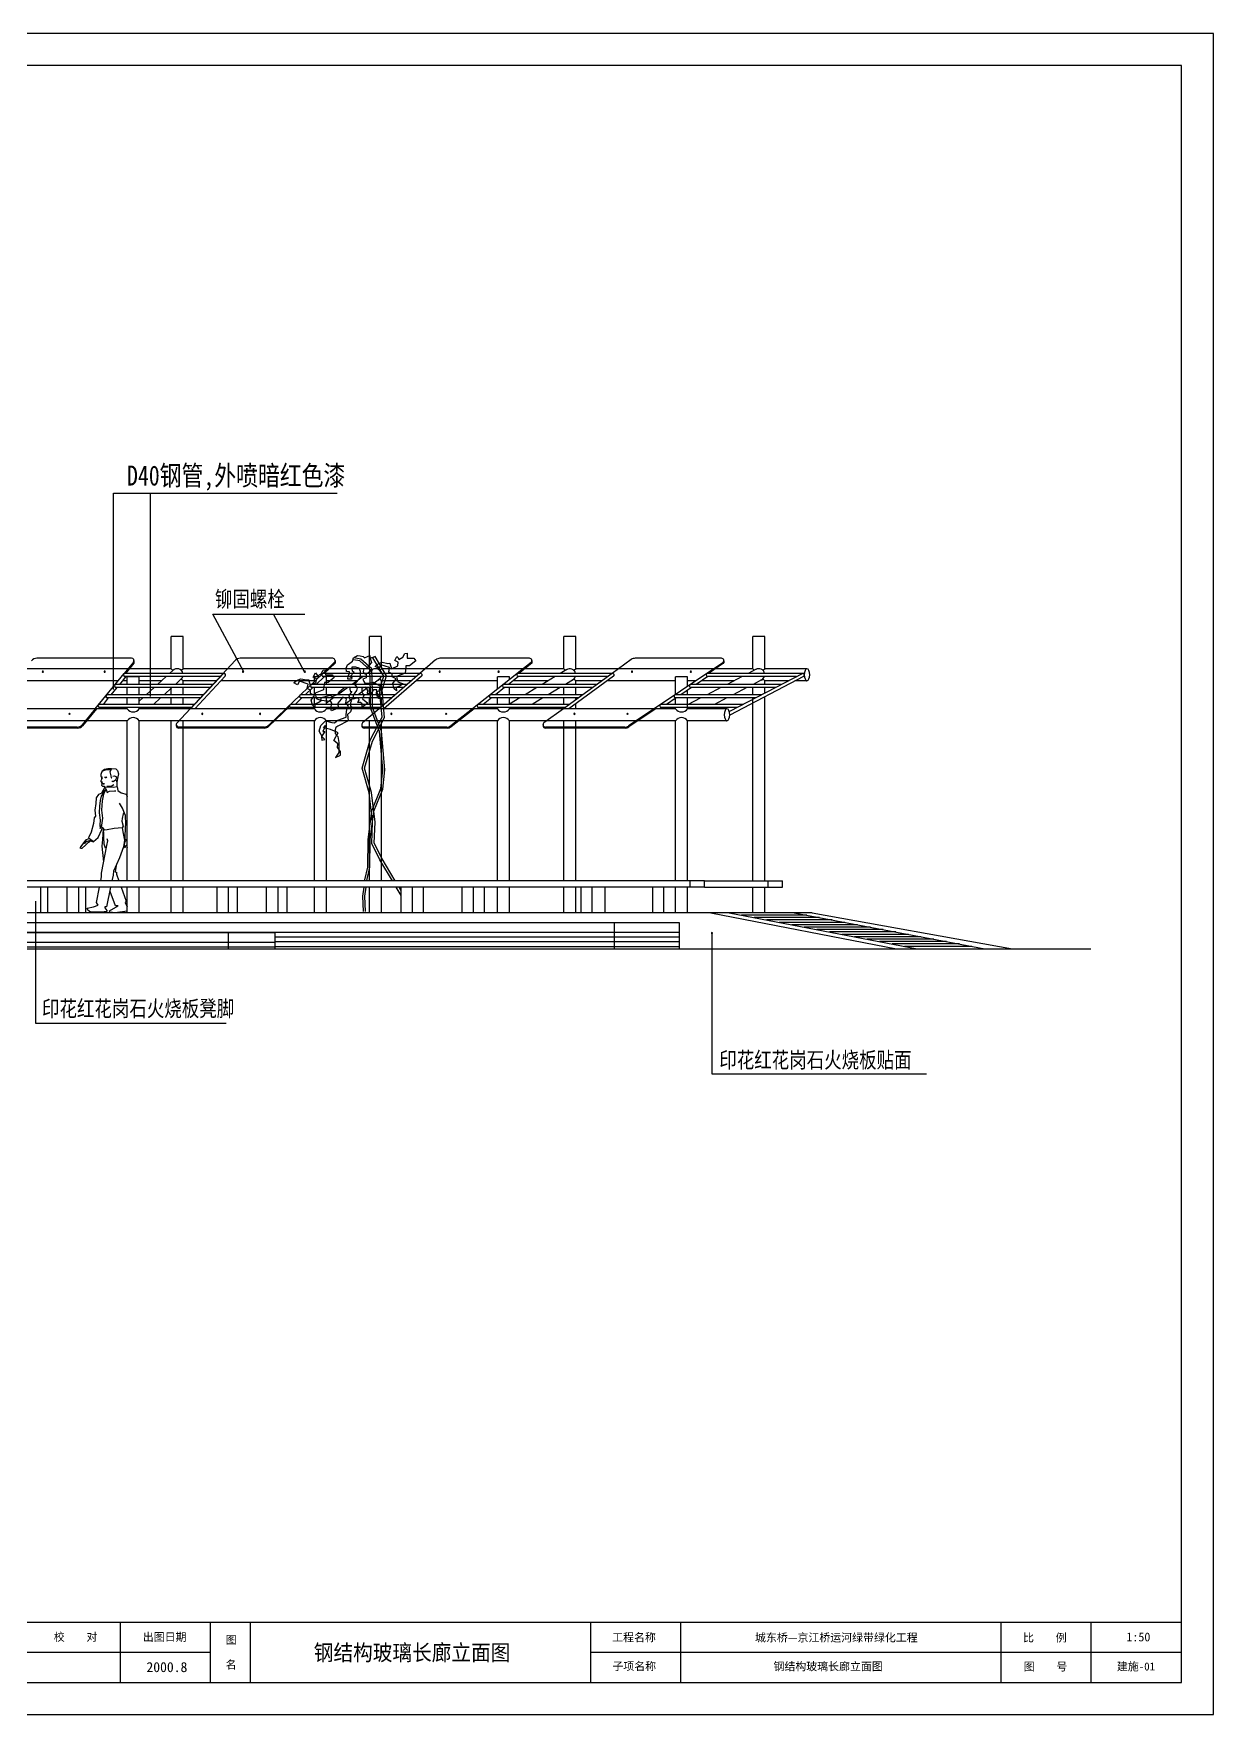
# Model space of a CAD drawing. Extents: x -1427565 to -599701, y -474674 to 219973.
# Drawn here: x -614437 to -599701, y -223892 to -202892 of the extents above; entities that cross this region are included whole.
import ezdxf

# ---------------------------------------------------------------- set-up
doc = ezdxf.new("R2010")
doc.units = 0
doc.header["$LTSCALE"] = 100
doc.header["$MEASUREMENT"] = 0
doc.layers.get('0').update_dxf_attribs({"linetype": 'CONTINUOUS'})
doc.layers.add('2D', color=7, linetype='CONTINUOUS')
doc.layers.add('INSERT', color=7, linetype='CONTINUOUS')
doc.styles.get("Standard").update_dxf_attribs({"font": 'simsun.ttf'})

msp = doc.modelspace()

# ---------------------------------------------------------------- linework, layer by layer
at = {"color": 2}
for p, q in [((-613440, -208636), (-610645, -208636)), ((-613440, -211089), (-613440, -208636)), ((-612977, -211174), (-612977, -208636)), ((-612198, -210145), (-611047, -210145)), ((-611812, -210868), (-612198, -210145)), ((-611055, -210868), (-611440, -210145)), ((-614412, -213730), (-614412, -215257)), ((-605964, -214132), (-605964, -215888)), ((-614412, -215257), (-612031, -215257)), ((-605964, -215888), (-603284, -215888))]:
    msp.add_line(p, q, dxfattribs=at)
at = {"color": 32}
for p, q in [((-612570, -210427), (-612720, -210427)), ((-612720, -210827), (-612720, -210427)), ((-612570, -210827), (-612570, -210427)), ((-610090, -210427), (-610240, -210427)), ((-610240, -210827), (-610240, -210427)), ((-610090, -210827), (-610090, -210427)), ((-607665, -210427), (-607815, -210427)), ((-607815, -210827), (-607815, -210427)), ((-607665, -210827), (-607665, -210427)), ((-605305, -210427), (-605455, -210427)), ((-605455, -210827), (-605455, -210427)), ((-605305, -210827), (-605305, -210427)), ((-612720, -210827), (-615093, -210827)), ((-610240, -210827), (-612570, -210827)), ((-607815, -210827), (-610090, -210827)), ((-607775, -210836), (-607858, -210886)), ((-605455, -210827), (-607665, -210827)), ((-605413, -210835), (-605511, -210886)), ((-604777, -210827), (-605305, -210827)), ((-613380, -210977), (-614585, -210977)), ((-613268, -210977), (-613328, -210977)), ((-612838, -210977), (-613118, -210977)), ((-612781, -210926), (-612888, -211023)), ((-612692, -210844), (-612738, -210886)), ((-612588, -210951), (-612666, -211023)), ((-612153, -210977), (-612570, -210977)), ((-612570, -211023), (-612570, -210977)), ((-610930, -210977), (-612098, -210977)), ((-610393, -210977), (-610780, -210977)), ((-610322, -210926), (-610456, -211023)), ((-610204, -210840), (-610267, -210886)), ((-610111, -210954), (-610205, -211023)), ((-609717, -210977), (-610090, -210977)), ((-610090, -211152), (-610090, -210977)), ((-608644, -210977), (-609656, -210977)), ((-608009, -210977), (-608446, -210977)), ((-607924, -210926), (-608085, -211023)), ((-607692, -210961), (-607795, -211023)), ((-607665, -211023), (-607665, -210977)), ((-607337, -210977), (-607665, -210977)), ((-606419, -210977), (-607269, -210977)), ((-606164, -210977), (-606269, -210977)), ((-605687, -210977), (-606092, -210977)), ((-605588, -210926), (-605775, -211023)), ((-605344, -210968), (-605449, -211023)), ((-605305, -211023), (-605305, -210977)), ((-605005, -210977), (-605305, -210977)), ((-604777, -210977), (-604928, -210977)), ((-613073, -211192), (-613118, -211232)), ((-612932, -211063), (-613030, -211152)), ((-612852, -211192), (-612940, -211273)), ((-612710, -211063), (-612808, -211152)), ((-612720, -211152), (-612720, -211071)), ((-612720, -211273), (-612720, -211192)), ((-612570, -211152), (-612570, -211063)), ((-612570, -211273), (-612570, -211192)), ((-610690, -211192), (-610780, -211257)), ((-610511, -211063), (-610635, -211152)), ((-610439, -211192), (-610551, -211273)), ((-610261, -211063), (-610384, -211152)), ((-610240, -211152), (-610240, -211063)), ((-610240, -211273), (-610240, -211192)), ((-610090, -211273), (-610090, -211192)), ((-608365, -211192), (-608494, -211269)), ((-608151, -211063), (-608299, -211152)), ((-608075, -211192), (-608209, -211273)), ((-607861, -211063), (-608009, -211152)), ((-607815, -211152), (-607815, -211063)), ((-607815, -211273), (-607815, -211192)), ((-607665, -211152), (-607665, -211063)), ((-607665, -211214), (-607665, -211192)), ((-606102, -211192), (-606269, -211279)), ((-605852, -211063), (-606025, -211152)), ((-605776, -211192), (-605932, -211273)), ((-605527, -211063), (-605699, -211152)), ((-605455, -211152), (-605455, -211063)), ((-605455, -213477), (-605455, -211192)), ((-605305, -211134), (-605305, -211063)), ((-605305, -213477), (-605305, -211174)), ((-612984, -211313), (-613000, -211327)), ((-612720, -211327), (-612720, -211313)), ((-612570, -211327), (-612570, -211313)), ((-610606, -211313), (-610626, -211327)), ((-610240, -211327), (-610240, -211313)), ((-608276, -211313), (-608300, -211327)), ((-607815, -211323), (-607815, -211313)), ((-607665, -211327), (-607665, -211264)), ((-606009, -211313), (-606037, -211327)), ((-612720, -213477), (-612720, -211477)), ((-612570, -213477), (-612570, -211477)), ((-610240, -213477), (-610240, -211477)), ((-610090, -213477), (-610090, -211477)), ((-607815, -213477), (-607815, -211477)), ((-607665, -213477), (-607665, -211477)), ((-612720, -213877), (-612720, -213557)), ((-612570, -213877), (-612570, -213557)), ((-610240, -213877), (-610240, -213557)), ((-610090, -213877), (-610090, -213557)), ((-607815, -213877), (-607815, -213557)), ((-607665, -213877), (-607665, -213557)), ((-605455, -213877), (-605455, -213557)), ((-605305, -213877), (-605305, -213557))]:
    msp.add_line(p, q, dxfattribs=at)
at = {"color": 5}
for p, q in [((-613214, -210697), (-614396, -210697)), ((-613190, -210746), (-613305, -210886)), ((-613184, -210757), (-613290, -210886)), ((-613184, -210725), (-613184, -210757)), ((-611915, -210722), (-612647, -211507)), ((-610701, -210697), (-611857, -210697)), ((-610681, -210749), (-610830, -210892)), ((-610671, -210757), (-610807, -210886)), ((-610671, -210726), (-610671, -210757)), ((-609415, -210716), (-609611, -210886)), ((-608242, -210697), (-609362, -210697)), ((-608223, -210751), (-608395, -210886)), ((-608212, -210757), (-608375, -210886)), ((-608212, -210726), (-608212, -210757)), ((-606972, -210712), (-607211, -210886)), ((-605846, -210697), (-606925, -210697)), ((-605829, -210752), (-606028, -210886)), ((-605820, -210760), (-606006, -210886)), ((-605816, -210727), (-605816, -210752)), ((-613666, -211327), (-613831, -211528)), ((-613651, -211327), (-613825, -211540)), ((-611286, -211327), (-611504, -211535)), ((-611240, -211300), (-611499, -211547)), ((-610122, -211327), (-610328, -211504)), ((-608956, -211327), (-609226, -211540)), ((-608936, -211327), (-609222, -211552)), ((-607820, -211327), (-608063, -211503)), ((-606685, -211327), (-607007, -211543)), ((-606663, -211327), (-607003, -211555)), ((-613893, -211557), (-614984, -211557)), ((-613887, -211569), (-614984, -211569)), ((-612655, -211525), (-612655, -211539)), ((-611559, -211557), (-612625, -211557)), ((-611554, -211569), (-612625, -211569)), ((-610338, -211523), (-610338, -211539)), ((-609276, -211557), (-610308, -211557)), ((-609271, -211569), (-610308, -211569)), ((-608074, -211520), (-608074, -211539)), ((-607052, -211557), (-608045, -211557)), ((-607048, -211569), (-608044, -211569))]:
    msp.add_line(p, q, dxfattribs=at)
at = {"color": 92}
for p, q in [((-610534, -210820), (-610518, -210779)), ((-610529, -210861), (-610534, -210820)), ((-610518, -210779), (-610488, -210759)), ((-610488, -210759), (-610452, -210733)), ((-610411, -210810), (-610462, -210810)), ((-610462, -210810), (-610462, -210830)), ((-610462, -210830), (-610457, -210856)), ((-610452, -210733), (-610442, -210692)), ((-610442, -210692), (-610391, -210662)), ((-610370, -210820), (-610411, -210810)), ((-610391, -210662), (-610360, -210667)), ((-610355, -210861), (-610370, -210820)), ((-610360, -210667), (-610319, -210677)), ((-610319, -210677), (-610304, -210692)), ((-610314, -210830), (-610319, -210861)), ((-610278, -210825), (-610314, -210830)), ((-610304, -210692), (-610268, -210677)), ((-610247, -210784), (-610278, -210825)), ((-610268, -210677), (-610237, -210662)), ((-610217, -210749), (-610247, -210784)), ((-610237, -210662), (-610237, -210697)), ((-610237, -210697), (-610172, -210676)), ((-610172, -210676), (-610232, -210702)), ((-610232, -210702), (-610217, -210749)), ((-610170, -210798), (-610134, -210767)), ((-610124, -210823), (-610170, -210798)), ((-610134, -210767), (-610083, -210747)), ((-610098, -210777), (-610124, -210823)), ((-609991, -210813), (-610098, -210777)), ((-610083, -210747), (-610011, -210762)), ((-610011, -210762), (-609986, -210757)), ((-610001, -210869), (-609991, -210813)), ((-609986, -210757), (-609965, -210828)), ((-609965, -210828), (-609889, -210793)), ((-609924, -210726), (-609899, -210675)), ((-609883, -210747), (-609924, -210726)), ((-609899, -210675), (-609883, -210690)), ((-609889, -210793), (-609883, -210747)), ((-609883, -210690), (-609873, -210711)), ((-609873, -210711), (-609827, -210685)), ((-609827, -210685), (-609802, -210639)), ((-609802, -210639), (-609771, -210634)), ((-609786, -210793), (-609791, -210844)), ((-609740, -210793), (-609786, -210793)), ((-609771, -210634), (-609771, -210696)), ((-609771, -210696), (-609689, -210696)), ((-609664, -210731), (-609740, -210793)), ((-609689, -210696), (-609664, -210731)), ((-611188, -211004), (-611152, -210973)), ((-611142, -211030), (-611188, -211004)), ((-611152, -210973), (-611101, -210953)), ((-611116, -210984), (-611142, -211030)), ((-611009, -211019), (-611116, -210984)), ((-611101, -210953), (-611030, -210968)), ((-611030, -210968), (-611004, -210963)), ((-611019, -211076), (-611009, -211019)), ((-611004, -210963), (-610984, -211035)), ((-610984, -211035), (-610907, -210999)), ((-610943, -210933), (-610917, -210881)), ((-610902, -210953), (-610943, -210933)), ((-610917, -210881), (-610902, -210897)), ((-610907, -210999), (-610902, -210953)), ((-610902, -210897), (-610892, -210917)), ((-610892, -210917), (-610846, -210892)), ((-610846, -210892), (-610820, -210846)), ((-610820, -210846), (-610789, -210841)), ((-610805, -210999), (-610810, -211050)), ((-610759, -210999), (-610805, -210999)), ((-610789, -210841), (-610789, -210902)), ((-610789, -210902), (-610707, -210902)), ((-610682, -210938), (-610759, -210999)), ((-610707, -210902), (-610682, -210938)), ((-610493, -210866), (-610529, -210861)), ((-610513, -210958), (-610508, -210917)), ((-610467, -210958), (-610513, -210958)), ((-610508, -210917), (-610493, -210887)), ((-610493, -210887), (-610493, -210866)), ((-610431, -210871), (-610488, -210927)), ((-610488, -210927), (-610462, -210938)), ((-610462, -210938), (-610467, -210958)), ((-610457, -210856), (-610431, -210871)), ((-610426, -211019), (-610355, -210938)), ((-610391, -211065), (-610426, -211019)), ((-610355, -210938), (-610355, -210861)), ((-610283, -210943), (-610324, -210958)), ((-610324, -210958), (-610314, -210989)), ((-610319, -210861), (-610309, -210887)), ((-610314, -210989), (-610298, -211009)), ((-610309, -210887), (-610283, -210897)), ((-610298, -211009), (-610242, -211004)), ((-610283, -210897), (-610283, -210943)), ((-610242, -211004), (-610191, -210994)), ((-610191, -210994), (-610150, -211019)), ((-610150, -211019), (-610104, -211045)), ((-610104, -211045), (-610114, -211101)), ((-609960, -210890), (-610001, -210869)), ((-609960, -210931), (-609960, -210890)), ((-609909, -210956), (-609960, -210931)), ((-609950, -211012), (-609909, -210956)), ((-609935, -211079), (-609950, -211012)), ((-609858, -211043), (-609909, -211064)), ((-609796, -210885), (-609904, -210926)), ((-609904, -210926), (-609889, -210992)), ((-609889, -210992), (-609822, -211018)), ((-609822, -211018), (-609858, -211043)), ((-609791, -210844), (-609796, -210885)), ((-610978, -211096), (-611019, -211076)), ((-610978, -211137), (-610978, -211096)), ((-610927, -211163), (-610978, -211137)), ((-610968, -211219), (-610927, -211163)), ((-610953, -211285), (-610968, -211219)), ((-610876, -211250), (-610927, -211270)), ((-610815, -211091), (-610922, -211132)), ((-610922, -211132), (-610907, -211198)), ((-610907, -211198), (-610840, -211224)), ((-610840, -211224), (-610876, -211250)), ((-610851, -211224), (-610840, -211188)), ((-610723, -211239), (-610851, -211224)), ((-610840, -211188), (-610728, -211158)), ((-610810, -211050), (-610815, -211091)), ((-610728, -211158), (-610707, -211173)), ((-610713, -211260), (-610723, -211239)), ((-610723, -211326), (-610713, -211260)), ((-610707, -211173), (-610631, -211147)), ((-610575, -211183), (-610636, -211260)), ((-610636, -211260), (-610631, -211321)), ((-610631, -211147), (-610626, -211122)), ((-610626, -211122), (-610590, -211091)), ((-610590, -211091), (-610549, -211060)), ((-610529, -211204), (-610575, -211183)), ((-610549, -211060), (-610493, -211055)), ((-610539, -211255), (-610529, -211204)), ((-610503, -211296), (-610539, -211255)), ((-610462, -211111), (-610498, -211163)), ((-610498, -211163), (-610493, -211204)), ((-610493, -211055), (-610483, -211106)), ((-610493, -211204), (-610467, -211229)), ((-610483, -211106), (-610462, -211111)), ((-610467, -211229), (-610477, -211255)), ((-610477, -211255), (-610477, -211290)), ((-610447, -211209), (-610442, -211158)), ((-610391, -211193), (-610447, -211209)), ((-610442, -211158), (-610401, -211101)), ((-610401, -211101), (-610391, -211065)), ((-610370, -211214), (-610391, -211193)), ((-610385, -211250), (-610370, -211214)), ((-610355, -211250), (-610385, -211250)), ((-610334, -211265), (-610355, -211250)), ((-610288, -211060), (-610339, -211071)), ((-610339, -211071), (-610339, -211117)), ((-610339, -211117), (-610324, -211142)), ((-610263, -211260), (-610334, -211306)), ((-610314, -211163), (-610329, -211204)), ((-610329, -211204), (-610263, -211260)), ((-610324, -211142), (-610314, -211163)), ((-610263, -211101), (-610288, -211060)), ((-610268, -211137), (-610263, -211101)), ((-610201, -211158), (-610268, -211137)), ((-610191, -211091), (-610227, -211142)), ((-610227, -211142), (-610201, -211158)), ((-610150, -211091), (-610191, -211091)), ((-610155, -211142), (-610150, -211091)), ((-610114, -211101), (-610155, -211122)), ((-610155, -211122), (-610130, -211163)), ((-610140, -211173), (-610155, -211142)), ((-610125, -211198), (-610140, -211173)), ((-610130, -211163), (-610114, -211198)), ((-610114, -211198), (-610125, -211198)), ((-609904, -211105), (-609935, -211079)), ((-609909, -211064), (-609904, -211105)), ((-610922, -211311), (-610953, -211285)), ((-610927, -211270), (-610922, -211311)), ((-610718, -211352), (-610723, -211326)), ((-610631, -211321), (-610718, -211352)), ((-610677, -211505), (-610636, -211469)), ((-610636, -211469), (-610534, -211434)), ((-610534, -211398), (-610523, -211336)), ((-610534, -211434), (-610534, -211398)), ((-610523, -211336), (-610503, -211296)), ((-610477, -211367), (-610518, -211398)), ((-610518, -211398), (-610513, -211439)), ((-610513, -211439), (-610508, -211480)), ((-610477, -211290), (-610457, -211306)), ((-610457, -211306), (-610477, -211367)), ((-610334, -211321), (-610334, -211265)), ((-610334, -211306), (-610334, -211321)), ((-610871, -211607), (-610851, -211536)), ((-610830, -211684), (-610871, -211607)), ((-610851, -211536), (-610789, -211480)), ((-610800, -211613), (-610840, -211674)), ((-610840, -211674), (-610835, -211720)), ((-610789, -211536), (-610825, -211613)), ((-610825, -211613), (-610800, -211613)), ((-610815, -211567), (-610789, -211536)), ((-610728, -211587), (-610815, -211567)), ((-610789, -211480), (-610713, -211500)), ((-610656, -211618), (-610728, -211587)), ((-610713, -211500), (-610677, -211505)), ((-610687, -211725), (-610656, -211669)), ((-610661, -211561), (-610672, -211592)), ((-610672, -211592), (-610672, -211613)), ((-610672, -211613), (-610672, -211628)), ((-610672, -211628), (-610672, -211638)), ((-610672, -211638), (-610636, -211674)), ((-610636, -211546), (-610661, -211561)), ((-610631, -211628), (-610656, -211618)), ((-610656, -211669), (-610631, -211628)), ((-610508, -211480), (-610636, -211546)), ((-610636, -211674), (-610626, -211751)), ((-610835, -211720), (-610800, -211710)), ((-610800, -211710), (-610830, -211684)), ((-610636, -211766), (-610687, -211725)), ((-610626, -211873), (-610667, -211935)), ((-610641, -211812), (-610636, -211766)), ((-610605, -211863), (-610641, -211812)), ((-610626, -211751), (-610626, -211873)), ((-610605, -211909), (-610605, -211863)), ((-610667, -211935), (-610605, -211909))]:
    msp.add_line(p, q, dxfattribs=at)
at = {"color": 9}
for p, q in [((-610363, -210731), (-610443, -210715)), ((-610351, -210708), (-610438, -210691)), ((-610238, -210841), (-610363, -210731)), ((-610213, -210829), (-610351, -210708)), ((-610205, -211114), (-610213, -210829)), ((-610063, -210919), (-610198, -210691)), ((-610030, -210916), (-610172, -210676)), ((-610230, -211114), (-610238, -210841)), ((-610115, -211087), (-610063, -210919)), ((-610085, -211090), (-610030, -210916)), ((-610230, -211317), (-610230, -211114)), ((-610205, -211313), (-610205, -211114)), ((-610083, -211432), (-610115, -211087)), ((-610052, -211438), (-610085, -211090)), ((-610233, -211721), (-610083, -211432)), ((-610117, -211612), (-610230, -211317)), ((-610092, -211606), (-610205, -211313)), ((-610205, -211732), (-610052, -211438)), ((-610074, -212090), (-610117, -211612)), ((-610049, -212090), (-610092, -211606)), ((-610334, -212070), (-610233, -211721)), ((-610303, -212070), (-610205, -211732)), ((-610245, -212380), (-610334, -212070)), ((-610216, -212375), (-610303, -212070)), ((-610100, -212325), (-610074, -212090)), ((-610075, -212332), (-610049, -212090)), ((-610202, -212746), (-610245, -212380)), ((-610172, -212745), (-610216, -212375)), ((-610212, -212602), (-610100, -212325)), ((-610187, -212608), (-610075, -212332)), ((-610256, -212960), (-610212, -212602)), ((-610231, -212962), (-610187, -212608)), ((-610213, -213013), (-610202, -212746)), ((-610183, -213006), (-610172, -212745)), ((-610264, -213305), (-610256, -212960)), ((-610239, -213308), (-610231, -212962)), ((-610111, -213216), (-610213, -213013)), ((-610085, -213202), (-610183, -213006)), ((-610298, -213467), (-610264, -213305)), ((-610274, -213472), (-610239, -213308)), ((-609955, -213477), (-610111, -213216)), ((-609920, -213477), (-610085, -213202)), ((-614017, -213877), (-614017, -213557)), ((-613871, -213877), (-613871, -213557)), ((-613784, -213877), (-613784, -213557)), ((-611527, -213877), (-611527, -213557)), ((-611383, -213877), (-611383, -213557)), ((-611270, -213877), (-611270, -213557)), ((-610325, -213669), (-610310, -213557)), ((-610300, -213477), (-610298, -213467)), ((-610300, -213670), (-610285, -213557)), ((-610274, -213477), (-610274, -213472)), ((-609844, -213662), (-609907, -213557)), ((-609844, -213603), (-609872, -213557)), ((-609084, -213877), (-609084, -213557)), ((-608943, -213877), (-608943, -213557)), ((-608805, -213877), (-608805, -213557)), ((-606701, -213877), (-606701, -213557)), ((-606564, -213877), (-606564, -213557)), ((-606059, -213477), (-605083, -213477)), ((-606059, -213557), (-605083, -213557)), ((-605260, -213557), (-605260, -213477)), ((-605083, -213557), (-605083, -213477)), ((-610316, -213861), (-610325, -213669)), ((-610291, -213860), (-610300, -213670))]:
    msp.add_line(p, q, dxfattribs=at)
at = {"color": 7}
for p, q in [((-613666, -211327), (-613305, -210886)), ((-612195, -211023), (-613409, -211023)), ((-613286, -210926), (-613365, -211023)), ((-612105, -210926), (-613299, -210926)), ((-612059, -210886), (-613297, -210886)), ((-612067, -210886), (-612479, -211327)), ((-612044, -210919), (-612425, -211327)), ((-610824, -210886), (-611286, -211327)), ((-609770, -211023), (-610967, -211023)), ((-610809, -210927), (-610909, -211023)), ((-609657, -210926), (-610819, -210926)), ((-609603, -210886), (-610818, -210886)), ((-609611, -210886), (-610122, -211327)), ((-609590, -210921), (-610061, -211327)), ((-608400, -210890), (-608956, -211327)), ((-607400, -211023), (-608569, -211023)), ((-608381, -210926), (-608504, -211023)), ((-607205, -210886), (-608388, -210886)), ((-607266, -210926), (-608381, -210926)), ((-607211, -210886), (-607820, -211327)), ((-607193, -210922), (-607752, -211327)), ((-606028, -210886), (-606685, -211327)), ((-605092, -211023), (-606227, -211023)), ((-606016, -210926), (-606160, -211023)), ((-604830, -210886), (-606028, -210886)), ((-604907, -210926), (-606016, -210926)), ((-604830, -210886), (-605746, -211364)), ((-604820, -210926), (-605742, -211407)), ((-613504, -211192), (-613570, -211273)), ((-612353, -211192), (-613517, -211192)), ((-612316, -211152), (-613515, -211152)), ((-613398, -211063), (-613471, -211152)), ((-612233, -211063), (-613411, -211063)), ((-611087, -211192), (-611171, -211273)), ((-609919, -211152), (-611103, -211152)), ((-609966, -211192), (-611103, -211192)), ((-610951, -211063), (-611045, -211152)), ((-609816, -211063), (-610967, -211063)), ((-608719, -211192), (-608822, -211273)), ((-607578, -211152), (-608733, -211152)), ((-607634, -211192), (-608733, -211192)), ((-608555, -211063), (-608668, -211152)), ((-607455, -211063), (-608569, -211063)), ((-606412, -211192), (-606532, -211273)), ((-605339, -211152), (-606424, -211152)), ((-605416, -211192), (-606424, -211192)), ((-606220, -211063), (-606352, -211152)), ((-605169, -211063), (-606220, -211063)), ((-612466, -211313), (-613616, -211313)), ((-613603, -211313), (-613615, -211327)), ((-612429, -211273), (-613614, -211273)), ((-611213, -211313), (-611228, -211327)), ((-610059, -211273), (-611224, -211273)), ((-610106, -211313), (-611224, -211313)), ((-608873, -211313), (-608891, -211327)), ((-607745, -211273), (-608886, -211273)), ((-607800, -211313), (-608886, -211313)), ((-606592, -211313), (-606613, -211327)), ((-605571, -211273), (-606604, -211273)), ((-605647, -211313), (-606604, -211313)), ((-606059, -213477), (-620815, -213477)), ((-606059, -213557), (-620815, -213557)), ((-614347, -213877), (-614347, -213557)), ((-614261, -213877), (-614261, -213557)), ((-612146, -213877), (-612146, -213557)), ((-612002, -213877), (-612002, -213557)), ((-611890, -213877), (-611890, -213557)), ((-609844, -213877), (-609844, -213557)), ((-609703, -213877), (-609703, -213557)), ((-609565, -213877), (-609565, -213557)), ((-607598, -213877), (-607598, -213557)), ((-607461, -213877), (-607461, -213557)), ((-607298, -213877), (-607298, -213557)), ((-606237, -213557), (-606237, -213477)), ((-606059, -213557), (-606059, -213477)), ((-604711, -213877), (-622213, -213877)), ((-605977, -213877), (-603658, -214327)), ((-604711, -213877), (-602211, -214327)), ((-606368, -214002), (-621076, -214002)), ((-611419, -214127), (-621076, -214127)), ((-612003, -214327), (-612003, -214127)), ((-611419, -214327), (-611419, -214127)), ((-607183, -214327), (-607183, -214002)), ((-606368, -214327), (-606368, -214002))]:
    msp.add_line(p, q, dxfattribs=at)
at = {"color": 1}
for p, q in [((-613268, -211023), (-613268, -210927)), ((-613118, -210927), (-613268, -210927)), ((-613118, -211023), (-613118, -210927)), ((-610930, -210987), (-610930, -210927)), ((-610867, -210927), (-610930, -210927)), ((-610780, -210927), (-610809, -210927)), ((-610780, -211023), (-610780, -210927)), ((-608644, -211082), (-608644, -210927)), ((-608494, -210927), (-608644, -210927)), ((-608494, -210964), (-608494, -210927)), ((-608494, -211023), (-608494, -211015)), ((-606419, -211149), (-606419, -210927)), ((-606269, -210927), (-606419, -210927)), ((-606269, -211048), (-606269, -210927)), ((-613268, -211152), (-613268, -211063)), ((-613268, -211273), (-613268, -211192)), ((-613118, -211152), (-613118, -211063)), ((-613118, -211273), (-613118, -211192)), ((-610930, -211152), (-610930, -211063)), ((-610930, -211273), (-610930, -211192)), ((-610780, -211152), (-610780, -211063)), ((-610780, -211273), (-610780, -211192)), ((-608644, -211152), (-608644, -211133)), ((-608644, -211273), (-608644, -211192)), ((-608494, -211152), (-608494, -211063)), ((-608494, -211273), (-608494, -211192)), ((-606419, -211273), (-606419, -211197)), ((-606269, -211152), (-606269, -211096)), ((-606269, -211327), (-606269, -211192)), ((-613268, -211327), (-615496, -211327)), ((-613268, -211327), (-613268, -211313)), ((-613118, -211327), (-613118, -211313)), ((-610930, -211327), (-613118, -211327)), ((-610930, -211327), (-610930, -211313)), ((-610780, -211327), (-610780, -211313)), ((-608644, -211327), (-610780, -211327)), ((-608644, -211327), (-608644, -211313)), ((-608494, -211327), (-608494, -211313)), ((-606419, -211327), (-608494, -211327)), ((-606419, -211327), (-606419, -211313)), ((-605776, -211327), (-606269, -211327)), ((-613268, -211477), (-615496, -211477)), ((-613268, -213477), (-613268, -211477)), ((-613118, -213477), (-613118, -211477)), ((-610930, -211477), (-613118, -211477)), ((-610930, -213477), (-610930, -211477)), ((-608644, -211477), (-610780, -211477)), ((-610780, -213477), (-610780, -211477)), ((-608644, -213477), (-608644, -211477)), ((-606419, -211477), (-608494, -211477)), ((-608494, -213477), (-608494, -211477)), ((-606419, -213477), (-606419, -211477)), ((-605776, -211477), (-606269, -211477)), ((-606269, -213477), (-606269, -211477)), ((-613268, -213877), (-613268, -213557)), ((-613118, -213877), (-613118, -213557)), ((-610930, -213877), (-610930, -213557)), ((-610780, -213877), (-610780, -213557)), ((-608644, -213877), (-608644, -213557)), ((-608494, -213877), (-608494, -213557)), ((-606419, -213877), (-606419, -213557)), ((-606269, -213877), (-606269, -213557))]:
    msp.add_line(p, q, dxfattribs=at)
at = {"color": 8}
for p, q in [((-605751, -213877), (-603400, -214327)), ((-604779, -213907), (-605595, -213907)), ((-604620, -213937), (-605438, -213937)), ((-604461, -213967), (-605281, -213967)), ((-604937, -213877), (-602557, -214327)), ((-604303, -213997), (-605124, -213997)), ((-604144, -214027), (-604967, -214027)), ((-603985, -214057), (-604811, -214057)), ((-603827, -214087), (-604654, -214087)), ((-603668, -214117), (-604497, -214117)), ((-603509, -214147), (-604340, -214147)), ((-603351, -214177), (-604184, -214177)), ((-603192, -214207), (-604027, -214207)), ((-603033, -214237), (-603870, -214237)), ((-602874, -214267), (-603713, -214267)), ((-602716, -214297), (-603557, -214297))]:
    msp.add_line(p, q, dxfattribs=at)
at = {"color": 251}
for p, q in [((-606368, -214122), (-621076, -214122)), ((-606368, -214182), (-611419, -214182)), ((-611419, -214247), (-621076, -214247)), ((-611419, -214307), (-621076, -214307)), ((-606368, -214242), (-611419, -214242)), ((-606368, -214302), (-611419, -214302))]:
    msp.add_line(p, q, dxfattribs=at)
at = {"color": 4}
msp.add_line((-643615, -214327), (-601232, -214327), dxfattribs=at)
at = {"color": 5}
for centre, radius, start, end in [((-614396, -210777), 80, 90, 144.8961), ((-613214, -210727), 30, 320.6731, 90), ((-611857, -210777), 80, 90, 136.983), ((-610701, -210727), 30, 313.6728, 90), ((-609362, -210777), 80, 90, 130.788), ((-608242, -210727), 30, 308.1984, 90), ((-606925, -210777), 80, 90, 125.9348), ((-605846, -210727), 30, 303.8938, 90), ((-605826, -210752), 10, 303.8938, 0), ((-613893, -211477), 80, 270, 320.6731), ((-613887, -211489), 80, 270, 320.6731), ((-612625, -211527), 30, 136.983, 270), ((-612625, -211539), 30, 180, 270), ((-611559, -211477), 80, 270, 313.6728), ((-611554, -211489), 80, 270, 313.6728), ((-610308, -211527), 30, 130.788, 270), ((-610308, -211539), 30, 180, 270), ((-609276, -211477), 80, 270, 308.1984), ((-609271, -211489), 80, 270, 308.1984), ((-608045, -211527), 30, 125.9348, 270), ((-608044, -211539), 30, 180, 270), ((-607052, -211477), 80, 270, 303.8938), ((-607048, -211489), 80, 270, 303.8938)]:
    msp.add_arc(centre, radius, start, end, dxfattribs=at)
at = {"color": 32}
for centre, radius, start, end in [((-612645, -210777), 90.1, 213.6805, 233.5425), ((-612645, -210902), 75, 12.6784, 135.6918), ((-612645, -210777), 90.1, 306.463, 326.3195), ((-610165, -210777), 90.1, 213.6805, 233.537), ((-610165, -210902), 75, 12.6784, 138.2645), ((-610165, -210777), 90.1, 306.463, 326.3195), ((-607740, -210777), 90.1, 213.6805, 233.537), ((-607740, -210902), 75, 12.6784, 123.8756), ((-607740, -210777), 90.1, 306.463, 326.3195), ((-605380, -210777), 90.1, 213.6805, 230.9357), ((-605380, -210902), 75, 12.6784, 118.9532), ((-605380, -210777), 90.1, 306.463, 326.3195), ((-612645, -210902), 75, 305.9595, 341.7083), ((-612645, -211027), 90.1, 33.6805, 53.537), ((-610165, -210902), 75, 295.8286, 341.7083), ((-610165, -211027), 90.1, 33.6805, 53.537), ((-607740, -210902), 75, 292.3823, 341.7083), ((-607740, -211027), 90.1, 33.6805, 53.537), ((-605380, -210902), 75, 296.6379, 341.7083), ((-605380, -211027), 90.1, 33.6805, 53.537)]:
    msp.add_arc(centre, radius, start, end, dxfattribs=at)
at = {"color": 2}
for centre, start, end in [((-614322, -210865), 0, 180), ((-614322, -210865), 180, 0), ((-613550, -210865), 0, 180), ((-613550, -210865), 180, 0), ((-611822, -210865), 0, 180), ((-611822, -210865), 180, 0), ((-611049, -210865), 0, 180), ((-611049, -210865), 180, 0), ((-609365, -210865), 0, 180), ((-609365, -210865), 180, 0), ((-608629, -210865), 0, 180), ((-608629, -210865), 180, 0), ((-606963, -210865), 0, 180), ((-606963, -210865), 180, 0), ((-606228, -210865), 0, 180), ((-606228, -210865), 180, 0), ((-613988, -211391), 0, 180), ((-613988, -211391), 180, 0), ((-612330, -211391), 0, 180), ((-612330, -211391), 180, 0), ((-611609, -211391), 0, 180), ((-611609, -211391), 180, 0), ((-609968, -211391), 0, 180), ((-609968, -211391), 180, 0), ((-609283, -211391), 0, 180), ((-609283, -211391), 180, 0), ((-607682, -211391), 0, 180), ((-607682, -211391), 180, 0), ((-607018, -211391), 0, 180), ((-607018, -211391), 180, 0), ((-605964, -214132), 0, 180), ((-605964, -214132), 180, 0)]:
    msp.add_arc(centre, 7.5, start, end, dxfattribs=at)
at = {"color": 7}
for centre, radius, start, end in [((-613407, -211043), 20.2, 94.9273, 258.5028), ((-613295, -210906), 20.2, 94.9273, 258.5028), ((-612059, -210906), 20, 316.983, 90), ((-610959, -211043), 20.2, 96.9969, 261.0528), ((-610816, -210906), 20.2, 96.9969, 261.0528), ((-609603, -210906), 20, 310.788, 90), ((-608561, -211043), 20, 90, 270), ((-608381, -210906), 20, 90, 270), ((-608388, -210906), 20, 90, 128.1984), ((-607204, -210906), 19.9, 305.1294, 90.8054), ((-606224, -211043), 20.3, 98.0343, 281.7746), ((-606016, -210906), 20, 90, 270), ((-604832, -210907), 21.9, 303.8228, 83.5208), ((-613513, -211172), 20.2, 94.9273, 258.5028), ((-611097, -211172), 20.2, 96.9969, 261.0528), ((-608725, -211172), 20, 90, 270), ((-606417, -211172), 20.3, 98.0343, 281.7746), ((-613612, -211293), 20.2, 94.9273, 258.5028), ((-611221, -211293), 20.2, 96.9969, 261.0528), ((-608878, -211293), 20, 90, 270), ((-606597, -211292), 20.3, 98.0343, 281.7746)]:
    msp.add_arc(centre, radius, start, end, dxfattribs=at)
at = {"color": 1}
for centre, start, end in [((-613193, -211277), 213.6805, 326.3195), ((-613193, -211527), 33.6805, 146.3195), ((-610855, -211277), 213.6805, 326.3195), ((-610855, -211527), 33.6805, 146.3195), ((-608569, -211277), 213.6805, 326.3195), ((-608569, -211527), 33.6805, 146.3195), ((-606344, -211277), 213.6805, 326.3195), ((-606344, -211527), 33.6805, 146.3195)]:
    msp.add_arc(centre, 90.1, start, end, dxfattribs=at)
at = {"color": 32, "extrusion": (0, 0, -1)}
msp.add_ellipse((-604777, -210902), major_axis=(0, 75), ratio=0.454072, dxfattribs=at)
at = {"color": 1, "extrusion": (0, 0, -1)}
msp.add_ellipse((-605776, -211402), major_axis=(0, 75), ratio=0.454072, dxfattribs=at)
at = {"layer": '2D', "color": 9, "linetype": 'BYBLOCK'}
for p, q in [((-613577, -212101), (-613551, -212084)), ((-613572, -212103), (-613539, -212090)), ((-613551, -212084), (-613510, -212075)), ((-613539, -212090), (-613469, -212085)), ((-613510, -212075), (-613463, -212075)), ((-613469, -212085), (-613484, -212118)), ((-613463, -212075), (-613411, -212080)), ((-613411, -212080), (-613387, -212101)), ((-613598, -212234), (-613577, -212189)), ((-613589, -212241), (-613598, -212234)), ((-613593, -212172), (-613591, -212146)), ((-613585, -212189), (-613593, -212172)), ((-613591, -212146), (-613577, -212101)), ((-613581, -212265), (-613589, -212241)), ((-613586, -212205), (-613585, -212189)), ((-613586, -212286), (-613581, -212265)), ((-613572, -212300), (-613586, -212286)), ((-613585, -212239), (-613575, -212243)), ((-613577, -212189), (-613584, -212177)), ((-613572, -212262), (-613553, -212265)), ((-613551, -212300), (-613572, -212300)), ((-613553, -212265), (-613570, -212267)), ((-613570, -212267), (-613560, -212267)), ((-613551, -212182), (-613522, -212184)), ((-613541, -212312), (-613551, -212300)), ((-613522, -212184), (-613539, -212193)), ((-613534, -212310), (-613539, -212310)), ((-613491, -212307), (-613534, -212310)), ((-613524, -212293), (-613468, -212293)), ((-613434, -212310), (-613491, -212307)), ((-613484, -212118), (-613475, -212151)), ((-613475, -212151), (-613472, -212167)), ((-613472, -212167), (-613470, -212191)), ((-613470, -212191), (-613463, -212189)), ((-613468, -212293), (-613434, -212276)), ((-613463, -212189), (-613460, -212182)), ((-613451, -212238), (-613460, -212229)), ((-613444, -212241), (-613451, -212238)), ((-613446, -212172), (-613425, -212165)), ((-613427, -212227), (-613444, -212241)), ((-613399, -212302), (-613434, -212310)), ((-613411, -212210), (-613427, -212227)), ((-613425, -212165), (-613403, -212179)), ((-613403, -212179), (-613411, -212210)), ((-613406, -212219), (-613401, -212241)), ((-613389, -212201), (-613399, -212248)), ((-613399, -212248), (-613399, -212302)), ((-613394, -212302), (-613384, -212350)), ((-613377, -212141), (-613389, -212201)), ((-613387, -212101), (-613377, -212141)), ((-613660, -212511), (-613672, -212594)), ((-613655, -212440), (-613660, -212511)), ((-613626, -212400), (-613655, -212440)), ((-613586, -212383), (-613626, -212400)), ((-613605, -212473), (-613615, -212544)), ((-613591, -212419), (-613605, -212473)), ((-613553, -212358), (-613591, -212419)), ((-613551, -212317), (-613586, -212376)), ((-613586, -212376), (-613553, -212357)), ((-613584, -212596), (-613577, -212480)), ((-613577, -212480), (-613558, -212393)), ((-613558, -212393), (-613548, -212361)), ((-613553, -212357), (-613555, -212336)), ((-613548, -212361), (-613541, -212357)), ((-613541, -212357), (-613529, -212338)), ((-613529, -212338), (-613533, -212322)), ((-613529, -212338), (-613520, -212374)), ((-613520, -212374), (-613489, -212357)), ((-613489, -212357), (-613427, -212352)), ((-613427, -212352), (-613411, -212352)), ((-613384, -212350), (-613344, -212378)), ((-613328, -212568), (-613363, -212509)), ((-613344, -212378), (-613282, -212397)), ((-613282, -212397), (-613268, -212423)), ((-613681, -212689), (-613688, -212760)), ((-613664, -212670), (-613681, -212689)), ((-613672, -212594), (-613664, -212670)), ((-613615, -212544), (-613619, -212630)), ((-613619, -212630), (-613605, -212720)), ((-613605, -212720), (-613610, -212779)), ((-613574, -212696), (-613584, -212596)), ((-613579, -212753), (-613574, -212696)), ((-613330, -212698), (-613335, -212734)), ((-613320, -212641), (-613330, -212698)), ((-613309, -212613), (-613328, -212568)), ((-613309, -212622), (-613320, -212641)), ((-613290, -212663), (-613309, -212613)), ((-613290, -212684), (-613290, -212663)), ((-613285, -212750), (-613290, -212684)), ((-613717, -212869), (-613752, -212942)), ((-613688, -212760), (-613717, -212869)), ((-613688, -212985), (-613631, -212935)), ((-613631, -212935), (-613586, -212836)), ((-613610, -212779), (-613607, -212822)), ((-613607, -212822), (-613584, -212777)), ((-613589, -212807), (-613579, -212753)), ((-613567, -212819), (-613589, -212807)), ((-613586, -212836), (-613579, -212817)), ((-613568, -212834), (-613576, -212962)), ((-613546, -212843), (-613567, -212819)), ((-613559, -212932), (-613559, -212867)), ((-613554, -213019), (-613559, -212932)), ((-613520, -212841), (-613546, -212843)), ((-613432, -212824), (-613520, -212841)), ((-613332, -212817), (-613432, -212824)), ((-613335, -212734), (-613320, -212796)), ((-613320, -212796), (-613332, -212817)), ((-613331, -212815), (-613320, -212886)), ((-613320, -212886), (-613301, -212968)), ((-613294, -212912), (-613285, -212750)), ((-613294, -212966), (-613294, -212912)), ((-613848, -213047), (-613858, -213064)), ((-613858, -213064), (-613848, -213071)), ((-613788, -212969), (-613848, -213047)), ((-613848, -213071), (-613831, -213068)), ((-613831, -213068), (-613790, -213032)), ((-613812, -213016), (-613821, -213016)), ((-613798, -213006), (-613812, -213016)), ((-613781, -212987), (-613798, -213006)), ((-613790, -213032), (-613757, -212998)), ((-613753, -212954), (-613788, -212969)), ((-613767, -212987), (-613781, -212987)), ((-613744, -212978), (-613767, -212987)), ((-613757, -212998), (-613738, -212992)), ((-613747, -212948), (-613753, -212954)), ((-613752, -212942), (-613738, -212950)), ((-613738, -212950), (-613688, -212985)), ((-613738, -212992), (-613722, -212969)), ((-613731, -212976), (-613685, -212992)), ((-613722, -212969), (-613719, -212962)), ((-613587, -213381), (-613524, -213036)), ((-613576, -212962), (-613584, -213044)), ((-613584, -213044), (-613562, -213240)), ((-613538, -213071), (-613554, -213019)), ((-613524, -213036), (-613508, -212978)), ((-613508, -212978), (-613519, -212951)), ((-613314, -213052), (-613366, -213191)), ((-613301, -212968), (-613314, -213052)), ((-613301, -212996), (-613305, -213033)), ((-613305, -213033), (-613304, -213053)), ((-613304, -213053), (-613294, -213061)), ((-613288, -212979), (-613301, -212996)), ((-613268, -212961), (-613294, -212966)), ((-613294, -213061), (-613285, -213031)), ((-613283, -212966), (-613288, -212979)), ((-613285, -213031), (-613276, -213037)), ((-613276, -213037), (-613268, -213067)), ((-613440, -213357), (-613445, -213406)), ((-613366, -213191), (-613440, -213357)), ((-613404, -213291), (-613420, -213365)), ((-613652, -213749), (-613613, -213557)), ((-613597, -213477), (-613587, -213425)), ((-613587, -213425), (-613587, -213381)), ((-613476, -213557), (-613527, -213801)), ((-613445, -213406), (-613460, -213477)), ((-613420, -213365), (-613401, -213370)), ((-613401, -213370), (-613401, -213395)), ((-613401, -213395), (-613372, -213477)), ((-613343, -213557), (-613281, -213730)), ((-613638, -213771), (-613652, -213749)), ((-613630, -213782), (-613638, -213771)), ((-613412, -213790), (-613480, -213610)), ((-613281, -213730), (-613295, -213749)), ((-613295, -213749), (-613268, -213803)), ((-613769, -213819), (-613690, -213803)), ((-613758, -213846), (-613769, -213819)), ((-613725, -213870), (-613758, -213846)), ((-613589, -213871), (-613725, -213870)), ((-613690, -213803), (-613630, -213782)), ((-613524, -213860), (-613589, -213871)), ((-613527, -213801), (-613546, -213801)), ((-613546, -213801), (-613546, -213814)), ((-613546, -213814), (-613524, -213847)), ((-613524, -213847), (-613524, -213860)), ((-613489, -213852), (-613380, -213792)), ((-613486, -213871), (-613489, -213852)), ((-613420, -213877), (-613486, -213871)), ((-613268, -213858), (-613420, -213877)), ((-613380, -213792), (-613412, -213790))]:
    msp.add_line(p, q, dxfattribs=at)
at = {"layer": 'INSERT', "color": 2}
for p, q in [((-599701, -202892, -457), (-645449, -202892, -457)), ((-599701, -223892, -457), (-599701, -202892, -457)), ((-645449, -223892, -457), (-599701, -223892, -457))]:
    msp.add_line(p, q, dxfattribs=at)
at = {"layer": 'INSERT', "color": 4}
for p, q in [((-600101, -203292, -457), (-645049, -203292, -457)), ((-600101, -223492, -457), (-600101, -203292, -457)), ((-628301, -222742, -457), (-600101, -222742, -457)), ((-645049, -223492, -457), (-600101, -223492, -457))]:
    msp.add_line(p, q, dxfattribs=at)
at = {"layer": 'INSERT', "color": 7}
for p, q in [((-613351, -223492, -457), (-613351, -222742, -457)), ((-612226, -223492, -457), (-612226, -222742, -457)), ((-611726, -223492, -457), (-611726, -222742, -457)), ((-607476, -223492, -457), (-607476, -222742, -457)), ((-606351, -223492, -457), (-606351, -222742, -457)), ((-602351, -223492, -457), (-602351, -222742, -457)), ((-601226, -223492, -457), (-601226, -222742, -457))]:
    msp.add_line(p, q, dxfattribs=at)
at = {"layer": 'INSERT'}
for p, q in [((-623476, -223117, -457), (-612226, -223117, -457)), ((-607476, -223117, -457), (-600101, -223117, -457))]:
    msp.add_line(p, q, dxfattribs=at)

# ---------------------------------------------------------------- texts
for s, height, width, p in [('D40钢管,外喷暗红色漆', 250, 0.8, (-613270, -208539, -4783)), ('铆固螺栓', 200, 0.8, (-612172, -210057, -4783)), ('印花红花岗石火烧板凳脚', 200, 0.8, (-614332, -215173, -4783)), ('印花红花岗石火烧板贴面', 200, 0.8, (-605872, -215815, -4783)), ('钢结构玻璃长廊立面图', 200, 0.9, (-610937, -223220, -6971))]:
    msp.add_text(s, height=height, dxfattribs=dict(width=width)).set_placement(p)
for s, height, p in [('校    对', 100, (-614185, -222975, -457)), ('出图日期', 100, (-613073, -222976, -457)), ('图', 100, (-612038, -223010, -457)), ('工程名称', 100, (-607210, -222980, -457)), ('城东桥—京江桥运河绿带绿化工程', 100, (-605426, -222983, -457)), ('比    例', 100, (-602078, -222984, -457)), (' 1:50', 110, (-600862, -222980, -457)), ('名', 100, (-612038, -223322, -457)), ('子项名称', 100, (-607207, -223341, -457)), ('钢结构玻璃长廊立面图', 100, (-605195, -223343, -6971)), ('建施-01', 100, (-600906, -223344, -457)), ('2000.8', 125, (-613027, -223364, -457)), ('图    号', 100, (-602070, -223346, -457))]:
    msp.add_text(s, height=height).set_placement(p)

doc.saveas('drawing.dxf')
